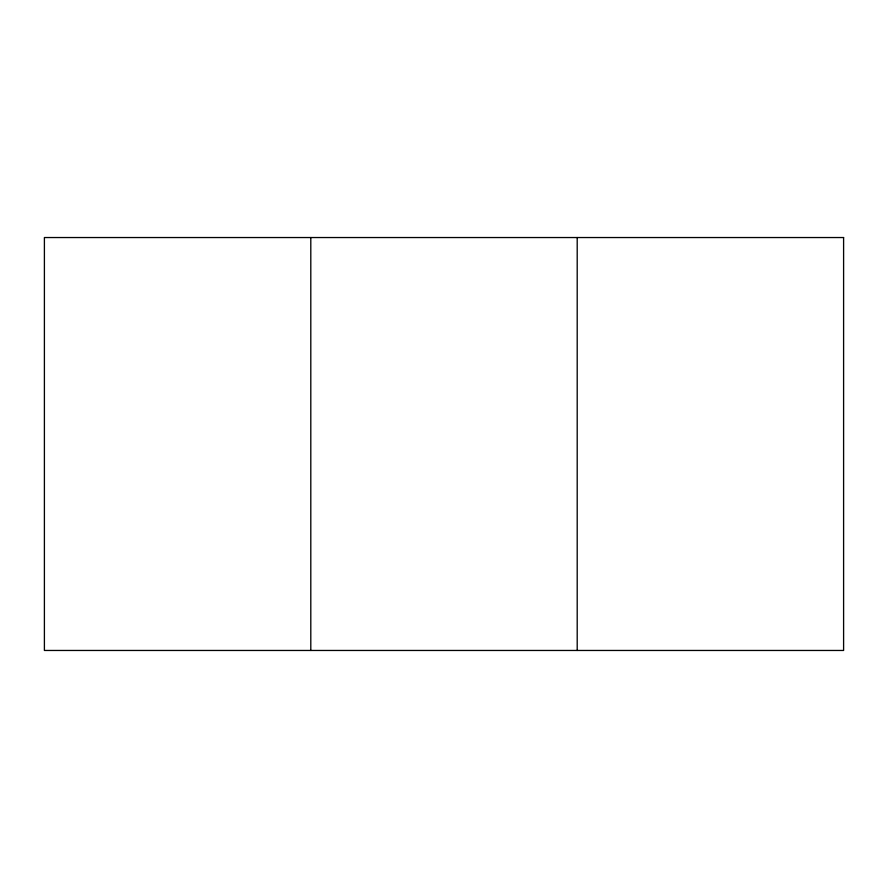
<?xml version="1.0" encoding="UTF-8"?>
<svg xmlns="http://www.w3.org/2000/svg" width="888" height="888" viewBox="0 0 888 888"><rect width="100%" height="100%" fill="white"/><g stroke="black" fill="none" stroke-linecap="round" stroke-linejoin="round"><path stroke-width="1.33" d="M577.2 237.54L577.2 650.46M310.8 237.54L310.8 650.46M843.6 237.54L44.4 237.54L44.4 650.46L843.6 650.46L843.6 237.54"/></g></svg>
